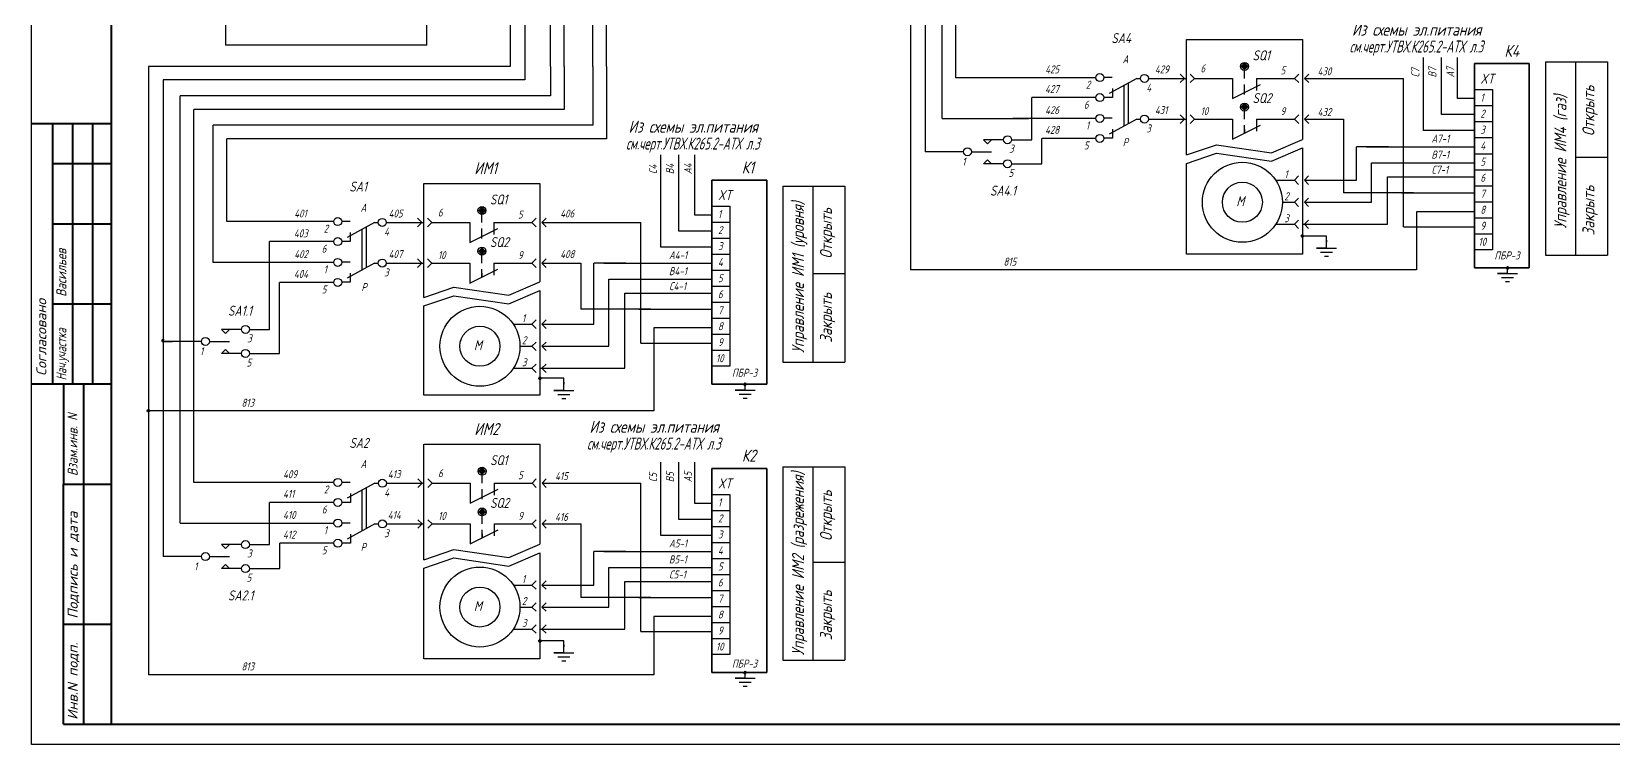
# Model space of a CAD drawing. Header units: millimetres. Extents: x -84 to 511, y 20 to 440.
# Drawn here: x -84.1 to 311.3, y 19.6 to 197.6 of the extents above; entities that cross this region are included whole.
import ezdxf

# ---------------------------------------------------------------- set-up
doc = ezdxf.new("R2010")
doc.units = ezdxf.units.MM
doc.layers.add('MAIN', color=7, linetype='Continuous', lineweight=50)
doc.styles.add('ROMANC', font='ROMANC.shx', dxfattribs={"height": 2.5})
doc.styles.get("Standard").update_dxf_attribs({"font": '', "oblique": 15})
doc.styles.get('Standard').set_extended_font_data('GOST type A')

msp = doc.modelspace()

# ---------------------------------------------------------------- linework, layer by layer
at = {"linetype": 'Continuous'}
for p, q in [((-84.1, 19.62), (-84.1, 439.62)), ((263.78, 172.88), (263.78, 191.15)), ((268.28, 176.88), (268.28, 191.15)), ((272.28, 180.88), (272.28, 191.15)), ((294.28, 190.05), (294.28, 141.76)), ((294.28, 190.05), (309.78, 190.05)), ((301.78, 190.05), (301.78, 141.76)), ((309.78, 190.05), (309.78, 141.76)), ((192.14, 185.93), (185.25, 182.15)), ((192.14, 185.93), (193.06, 185.93)), ((192.14, 185.93), (193.06, 185.93)), ((195.06, 185.93), (204.32, 185.93)), ((224.32, 185.93), (231.57, 185.93)), ((234.07, 185.93), (258.78, 185.93)), ((258.78, 148.88), (258.78, 185.93)), ((219.07, 181.93), (219.07, 182.93)), ((165.87, 170.61), (165.87, 181.12)), ((276.53, 180.88), (272.28, 180.88)), ((192.14, 175.75), (185.25, 171.97)), ((192.14, 175.75), (193.06, 175.75)), ((192.14, 175.75), (193.06, 175.75)), ((198.58, 175.75), (204.57, 175.75)), ((234.07, 175.75), (243.82, 175.75)), ((243.78, 175.75), (243.78, 157.38)), ((276.53, 176.88), (268.28, 176.88)), ((153.83, 170.61), (154.83, 169.61)), ((158.83, 170.61), (153.83, 170.61)), ((154.83, 169.61), (155.83, 170.61)), ((160.83, 170.61), (165.87, 170.61)), ((168.41, 164.61), (168.41, 170.94)), ((276.53, 172.88), (263.78, 172.88)), ((73.2, 143.79), (73.2, 166.81)), ((77.7, 147.79), (77.7, 166.81)), ((81.7, 151.79), (81.7, 166.81)), ((150.83, 167.61), (155.83, 167.61)), ((247.03, 160.5), (247.03, 168.88)), ((255.03, 168.88), (247.03, 168.88)), ((249.53, 168.88), (276.53, 168.88)), ((301.78, 166.23), (309.78, 166.23)), ((153.83, 164.61), (154.83, 165.61)), ((158.83, 164.61), (153.83, 164.61)), ((154.83, 165.61), (155.83, 164.61)), ((160.83, 164.61), (168.41, 164.61)), ((168.37, 164.61), (168.37, 164.61)), ((250.78, 155), (250.78, 164.88)), ((250.78, 164.88), (276.53, 164.88)), ((103.7, 158.99), (103.7, 115.03)), ((103.7, 158.99), (119.2, 158.99)), ((111.2, 158.99), (111.2, 115.03)), ((119.2, 158.99), (119.2, 115.03)), ((234.03, 160.5), (247.03, 160.5)), ((254.78, 149.5), (254.78, 161.38)), ((254.78, 161.38), (276.53, 161.38)), ((234.03, 155), (250.78, 155)), ((259.03, 157.38), (243.78, 157.38)), ((261.28, 157.38), (245.53, 157.38)), ((258.28, 157.38), (276.53, 157.38)), ((85.95, 151.79), (81.7, 151.79)), ((1.62, 149.97), (-5.26, 146.19)), ((1.62, 149.97), (2.54, 149.97)), ((4.54, 149.94), (13.7, 149.94)), ((28.45, 145.94), (28.45, 146.94)), ((33.7, 149.94), (40.95, 149.94)), ((43.45, 149.94), (68.2, 149.94)), ((68.2, 119.79), (68.2, 149.94)), ((85.95, 147.79), (77.7, 147.79)), ((233.53, 149.5), (254.78, 149.5)), ((239.53, 146.56), (233.53, 146.56)), ((258.78, 148.88), (276.53, 148.88)), ((-24.65, 123.24), (-24.65, 145.16)), ((85.95, 143.79), (73.2, 143.79)), ((239.53, 145.56), (239.53, 145.06)), ((1.62, 139.79), (-5.26, 136.01)), ((1.62, 139.79), (2.54, 139.79)), ((1.62, 139.79), (2.54, 139.79)), ((1.62, 139.79), (2.54, 139.79)), ((4.54, 139.79), (13.95, 139.79)), ((43.45, 139.79), (53.2, 139.79)), ((53.2, 139.79), (53.2, 128.29)), ((56.45, 124.54), (56.45, 139.79)), ((64.45, 139.79), (56.45, 139.79)), ((58.95, 139.79), (85.95, 139.79)), ((284.84, 137.35), (284.84, 138.71)), ((294.28, 141.76), (309.78, 141.76)), ((-22.11, 117.24), (-22.11, 134.98)), ((60.2, 119.04), (60.2, 135.79)), ((60.2, 135.79), (85.95, 135.79)), ((111.2, 137.17), (119.2, 137.17)), ((64.2, 113.54), (64.2, 132.29)), ((64.2, 132.29), (85.95, 132.29)), ((68.45, 128.29), (53.2, 128.29)), ((70.7, 128.29), (54.95, 128.29)), ((67.7, 128.29), (85.95, 128.29)), ((-36.65, 123.24), (-35.65, 122.24)), ((-31.65, 123.24), (-36.65, 123.24)), ((-35.65, 122.24), (-34.65, 123.24)), ((-29.65, 123.24), (-24.65, 123.24)), ((43.45, 124.54), (56.45, 124.54)), ((-39.65, 120.24), (-34.65, 120.24)), ((43.45, 119.04), (60.2, 119.04)), ((68.2, 119.79), (85.95, 119.79)), ((-36.65, 117.24), (-35.65, 118.24)), ((-31.65, 117.24), (-36.65, 117.24)), ((-35.65, 118.24), (-34.65, 117.24)), ((-29.65, 117.24), (-22.11, 117.24)), ((-22.11, 117.24), (-22.11, 117.24)), ((103.7, 115.03), (119.2, 115.03)), ((42.95, 113.54), (64.2, 113.54)), ((48.95, 111.03), (42.95, 111.03)), ((48.95, 110.03), (48.95, 109.53)), ((94.25, 108.25), (94.25, 109.61)), ((73.2, 71.79), (73.2, 90.06)), ((77.7, 75.79), (77.7, 90.06)), ((81.7, 79.79), (81.7, 90.06)), ((103.7, 88.96), (103.7, 40.66)), ((103.7, 88.96), (119.2, 88.96)), ((111.2, 88.96), (111.2, 40.66)), ((119.2, 88.96), (119.2, 40.66)), ((1.66, 84.84), (-5.22, 81.06)), ((1.66, 84.84), (2.58, 84.84)), ((1.66, 84.84), (2.58, 84.84)), ((4.58, 84.84), (13.74, 84.84)), ((33.74, 84.84), (40.99, 84.84)), ((43.49, 84.84), (68.2, 84.84)), ((68.2, 47.79), (68.2, 84.84)), ((-24.61, 69.51), (-24.61, 80.03)), ((28.49, 80.84), (28.49, 81.84)), ((85.95, 79.79), (81.7, 79.79)), ((85.95, 75.79), (77.7, 75.79)), ((1.66, 74.66), (-5.22, 70.88)), ((1.66, 74.66), (2.58, 74.66)), ((1.66, 74.66), (2.58, 74.66)), ((8.1, 74.66), (13.99, 74.66)), ((43.49, 74.66), (53.24, 74.66)), ((53.2, 74.66), (53.2, 56.29)), ((85.95, 71.79), (73.2, 71.79)), ((-36.65, 69.51), (-35.65, 68.51)), ((-31.65, 69.51), (-36.65, 69.51)), ((-35.65, 68.51), (-34.65, 69.51)), ((-29.65, 69.51), (-24.61, 69.51)), ((-22.07, 63.51), (-22.07, 69.85)), ((56.45, 59.41), (56.45, 67.79)), ((64.45, 67.79), (56.45, 67.79)), ((58.95, 67.79), (85.95, 67.79)), ((-39.65, 66.51), (-34.65, 66.51)), ((-36.65, 63.51), (-35.65, 64.51)), ((-31.65, 63.51), (-36.65, 63.51)), ((-35.65, 64.51), (-34.65, 63.51)), ((-29.65, 63.51), (-22.07, 63.51)), ((-22.11, 63.51), (-22.11, 63.51)), ((60.2, 53.91), (60.2, 63.79)), ((60.2, 63.79), (85.95, 63.79)), ((111.2, 65.14), (119.2, 65.14)), ((43.45, 59.41), (56.45, 59.41)), ((64.2, 48.41), (64.2, 60.29)), ((64.2, 60.29), (85.95, 60.29)), ((68.45, 56.29), (53.2, 56.29)), ((70.7, 56.29), (54.95, 56.29)), ((67.7, 56.29), (85.95, 56.29)), ((43.45, 53.91), (60.2, 53.91)), ((42.95, 48.41), (64.2, 48.41)), ((68.2, 47.79), (85.95, 47.79)), ((48.95, 45.47), (42.95, 45.47)), ((48.95, 44.47), (48.95, 43.97)), ((103.7, 40.66), (119.2, 40.66)), ((94.25, 36.25), (94.25, 37.61)), ((510.74, 19.62), (-84.1, 19.62))]:
    msp.add_line(p, q, dxfattribs=at)
at = {"linetype": 'Continuous', "lineweight": 40}
msp.add_line((-64.1, 24.62), (-64.1, 434.62), dxfattribs=at)
at = {"lineweight": 30}
for p, q in [((-35.64, 376.47), (-35.64, 194.22)), ((14.66, 194.22), (14.66, 376.47)), ((14.66, 194.22), (-35.64, 194.22))]:
    msp.add_line(p, q, dxfattribs=at)
for p, q in [((35.52, 373.05), (35.52, 194.63)), ((39.18, 369.08), (39.18, 195.06)), ((146.94, 186.11), (146.94, 252.94)), ((143.53, 175.95), (143.53, 249.01)), ((135.58, 237.34), (135.58, 138.09)), ((139.23, 233.01), (139.23, 167.61)), ((59.62, 188.94), (59.62, 228.91)), ((56.2, 188.94), (56.2, 224.25)), ((49.02, 188.94), (49.02, 212.78)), ((45.6, 188.94), (45.6, 208.66)), ((35.52, 194.63), (35.52, 188.94)), ((39.18, 195.06), (39.18, 188.94)), ((-54.9, 188.94), (-54.9, 36.99)), ((35.52, 188.94), (-54.9, 188.94)), ((39.18, 188.94), (39.18, 185.55)), ((45.6, 188.94), (45.6, 181.59)), ((49.02, 188.94), (49.02, 178.16)), ((56.2, 188.94), (56.2, 174.26)), ((59.62, 188.94), (59.62, 170.83)), ((162.23, 186.11), (146.94, 186.11)), ((146.94, 186.11), (146.94, 186.11)), ((181.92, 186.11), (162.23, 186.11)), ((186, 186.15), (183.92, 186.15)), ((-51.24, 185.55), (-51.24, 66.51)), ((39.18, 185.55), (-51.24, 185.55)), ((186.05, 183.4), (186.05, 181.15)), ((188.93, 184.17), (188.93, 173.99)), ((189.97, 184.74), (189.97, 174.56)), ((-46.95, 74.86), (-46.95, 181.59)), ((45.6, 181.59), (-46.95, 181.59)), ((-43.54, 85.01), (-43.54, 178.16)), ((49.02, 178.16), (-43.54, 178.16)), ((181.92, 181.12), (165.87, 181.12)), ((186.05, 181.15), (183.92, 181.15)), ((-38.76, 139.99), (-38.76, 174.26)), ((56.2, 174.26), (-38.76, 174.26)), ((143.53, 175.95), (165.11, 175.95)), ((181.92, 175.95), (161.17, 175.95)), ((186, 175.97), (183.92, 175.97)), ((192.14, 175.75), (193.06, 175.75)), ((195.06, 175.75), (198.54, 175.75)), ((195.06, 175.75), (197.68, 175.75)), ((-35.34, 150.17), (-35.34, 170.83)), ((59.62, 170.83), (-35.34, 170.83)), ((181.92, 170.94), (168.41, 170.94)), ((186.05, 170.97), (183.92, 170.97)), ((186.05, 173.22), (186.05, 170.97)), ((225.78, 167.38), (233.53, 170.68)), ((148.83, 167.61), (139.23, 167.61)), ((204.53, 166.83), (212.03, 169.38)), ((204.53, 164.71), (212.03, 167.25)), ((212.03, 169.38), (225.78, 167.38)), ((212.03, 167.25), (225.78, 165.25)), ((225.78, 165.25), (233.53, 168.56)), ((262.03, 152.63), (262.03, 138.09)), ((276.53, 152.63), (262.03, 152.63)), ((-8.6, 150.17), (-35.34, 150.17)), ((-4.51, 150.19), (-6.6, 150.19)), ((-4.46, 147.44), (-4.46, 145.19)), ((-1.54, 148.23), (-1.54, 138.05)), ((-0.51, 148.8), (-0.51, 138.62)), ((-8.6, 145.16), (-24.65, 145.16)), ((-4.46, 145.19), (-6.6, 145.19)), ((-8.6, 139.99), (-38.76, 139.99)), ((-4.51, 140.01), (-6.6, 140.01)), ((4.54, 139.79), (7.17, 139.79)), ((-8.6, 134.98), (-22.11, 134.98)), ((-4.46, 135.01), (-6.6, 135.01)), ((-4.46, 137.26), (-4.46, 135.01)), ((35.2, 131.79), (42.95, 135.1)), ((262.03, 138.09), (135.58, 138.09)), ((13.95, 131.25), (21.45, 133.79)), ((13.95, 129.13), (21.45, 131.67)), ((21.45, 133.79), (35.2, 131.79)), ((21.45, 131.67), (35.2, 129.67)), ((35.2, 129.67), (42.95, 132.97)), ((71.45, 123.67), (71.45, 102.93)), ((85.95, 123.67), (71.45, 123.67)), ((-41.65, 120.24), (-51.24, 120.24)), ((-51.24, 120.24), (-48.9, 120.24)), ((71.45, 102.93), (-54.9, 102.93)), ((-28.24, 85.01), (-43.54, 85.01)), ((-43.54, 85.01), (-43.54, 85.01)), ((-8.56, 85.01), (-28.24, 85.01)), ((-4.47, 85.05), (-6.56, 85.05)), ((-1.54, 83.08), (-1.54, 72.9)), ((-0.51, 83.65), (-0.51, 73.47)), ((-8.56, 80.03), (-24.61, 80.03)), ((-4.43, 80.05), (-6.56, 80.05)), ((-4.43, 82.3), (-4.43, 80.05)), ((-46.95, 74.86), (-8.56, 74.86)), ((-4.47, 74.87), (-6.56, 74.87)), ((-4.43, 72.12), (-4.43, 69.87)), ((1.66, 74.66), (2.58, 74.66)), ((4.58, 74.66), (8.06, 74.66)), ((4.58, 74.66), (7.21, 74.66)), ((-8.56, 69.85), (-22.07, 69.85)), ((-4.43, 69.87), (-6.56, 69.87)), ((13.95, 65.74), (21.45, 68.28)), ((21.45, 68.28), (35.2, 66.28)), ((35.2, 66.28), (42.95, 69.59)), ((35.2, 64.16), (42.95, 67.46)), ((-41.65, 66.51), (-51.24, 66.51)), ((13.95, 63.62), (21.45, 66.16)), ((21.45, 66.16), (35.2, 64.16)), ((71.45, 51.54), (71.45, 36.99)), ((85.95, 51.54), (71.45, 51.54)), ((71.45, 36.99), (-54.9, 36.99))]:
    msp.add_line(p, q)
at = {"linetype": 'Continuous', "lineweight": 30}
for p, q in [((204.53, 166.83), (204.53, 195.68)), ((204.53, 195.68), (233.57, 195.68)), ((233.53, 195.68), (233.53, 170.68)), ((233.53, 168.56), (233.53, 142.06)), ((204.53, 142.06), (204.53, 164.71)), ((13.95, 131.25), (13.95, 159.69)), ((13.95, 159.69), (42.95, 159.69)), ((42.95, 159.69), (42.95, 135.1)), ((233.53, 142.06), (204.53, 142.06)), ((42.95, 132.97), (42.95, 106.79)), ((13.95, 106.79), (13.95, 129.13)), ((42.95, 106.79), (13.95, 106.79)), ((13.95, 65.74), (13.95, 94.59)), ((13.95, 94.59), (42.99, 94.59)), ((42.95, 94.59), (42.95, 69.59)), ((42.95, 67.46), (42.95, 40.97)), ((13.95, 40.97), (13.95, 63.62)), ((42.95, 40.97), (13.95, 40.97))]:
    msp.add_line(p, q, dxfattribs=at)
at = {"color": 7, "linetype": 'Continuous'}
for p, q in [((204.07, 185.93), (203.01, 186.99)), ((203.01, 184.87), (204.07, 185.93)), ((206.57, 185.93), (205.51, 186.99)), ((205.51, 184.87), (206.57, 185.93)), ((206.57, 185.93), (216.07, 185.93)), ((216.07, 185.93), (216.07, 180.93)), ((216.07, 185.93), (216.07, 185.93)), ((219.07, 185.93), (219.07, 188.93)), ((222.07, 185.93), (222.07, 182.93)), ((222.07, 185.93), (231.57, 185.93)), ((231.57, 185.93), (232.63, 186.99)), ((232.63, 184.87), (231.57, 185.93)), ((234.07, 185.93), (235.13, 186.99)), ((235.13, 184.87), (234.07, 185.93)), ((276.53, 189.63), (290.24, 189.63)), ((276.53, 138.63), (276.53, 189.63)), ((276.53, 189.63), (276.53, 181.63)), ((290.24, 189.63), (276.53, 189.63)), ((290.24, 189.63), (276.53, 189.63)), ((290.24, 189.63), (276.53, 189.63)), ((290.24, 189.63), (276.53, 189.63)), ((290.24, 189.63), (290.24, 138.63)), ((290.24, 138.63), (290.24, 189.63)), ((290.24, 138.63), (290.24, 189.63)), ((290.24, 138.63), (290.24, 189.63)), ((290.24, 138.63), (290.24, 189.63)), ((216.07, 180.93), (223.07, 184.43)), ((216.07, 180.93), (222.07, 183.93)), ((219.07, 182.43), (219.07, 184.43)), ((276.53, 183.13), (276.53, 179.13)), ((276.53, 183.13), (281.03, 183.13)), ((281.03, 183.13), (281.03, 143.13)), ((219.07, 175.75), (219.07, 178.75)), ((276.53, 179.13), (281.03, 179.13)), ((204.07, 175.75), (203.01, 176.81)), ((203.01, 174.69), (204.07, 175.75)), ((206.57, 175.75), (205.51, 176.81)), ((205.51, 174.69), (206.57, 175.75)), ((206.57, 175.75), (216.07, 175.75)), ((216.07, 175.75), (216.07, 175.75)), ((216.07, 175.75), (216.07, 170.75)), ((216.07, 170.75), (223.07, 174.25)), ((219.07, 172.25), (219.07, 174.25)), ((222.07, 175.75), (231.57, 175.75)), ((222.07, 175.75), (222.07, 172.75)), ((231.57, 175.75), (232.63, 176.81)), ((232.63, 174.69), (231.57, 175.75)), ((234.07, 175.75), (235.13, 176.81)), ((235.13, 174.69), (234.07, 175.75)), ((276.53, 175.13), (281.03, 175.13)), ((216.07, 170.75), (222.07, 173.75)), ((219.07, 173.25), (219.07, 172.25)), ((276.53, 171.13), (281.03, 171.13)), ((276.53, 167.13), (281.03, 167.13)), ((276.53, 163.13), (281.03, 163.13)), ((85.95, 160.54), (99.66, 160.54)), ((85.95, 109.54), (85.95, 160.54)), ((85.95, 160.54), (85.95, 152.54)), ((99.66, 160.54), (85.95, 160.54)), ((99.66, 160.54), (85.95, 160.54)), ((99.66, 160.54), (85.95, 160.54)), ((99.66, 160.54), (85.95, 160.54)), ((99.66, 160.54), (99.66, 109.54)), ((99.66, 109.54), (99.66, 160.54)), ((99.66, 109.54), (99.66, 160.54)), ((99.66, 109.54), (99.66, 160.54)), ((99.66, 109.54), (99.66, 160.54)), ((227.03, 160.5), (231.68, 160.5)), ((232.59, 161.56), (231.53, 160.5)), ((231.53, 160.5), (232.59, 159.44)), ((235.09, 161.56), (234.03, 160.5)), ((234.03, 160.5), (235.09, 159.44)), ((276.53, 159.13), (281.03, 159.13)), ((228.53, 155), (231.53, 155)), ((232.59, 156.06), (231.53, 155)), ((231.53, 155), (232.59, 153.94)), ((235.09, 156.06), (234.03, 155)), ((234.03, 155), (235.09, 153.94)), ((276.53, 148.63), (276.53, 156.63)), ((276.53, 155.13), (281.03, 155.13)), ((13.45, 149.94), (12.39, 151)), ((15.95, 149.94), (14.89, 151)), ((28.45, 149.94), (28.45, 152.94)), ((40.95, 149.94), (42.01, 151)), ((43.45, 149.94), (44.51, 151)), ((85.95, 154.04), (85.95, 150.04)), ((85.95, 154.04), (90.45, 154.04)), ((90.45, 154.04), (90.45, 114.04)), ((232.59, 150.56), (231.53, 149.5)), ((235.09, 150.56), (234.03, 149.5)), ((276.53, 151.13), (281.03, 151.13)), ((12.39, 148.88), (13.45, 149.94)), ((14.89, 148.88), (15.95, 149.94)), ((15.95, 149.94), (25.45, 149.94)), ((25.45, 149.94), (25.45, 144.94)), ((25.45, 149.94), (25.45, 149.94)), ((25.45, 144.94), (32.45, 148.44)), ((25.45, 144.94), (31.45, 147.94)), ((28.45, 146.44), (28.45, 148.44)), ((31.45, 149.94), (31.45, 146.94)), ((31.45, 149.94), (40.95, 149.94)), ((42.01, 148.88), (40.95, 149.94)), ((44.51, 148.88), (43.45, 149.94)), ((85.95, 150.04), (90.45, 150.04)), ((227.03, 149.5), (231.68, 149.5)), ((231.53, 149.5), (232.59, 148.44)), ((234.03, 149.5), (235.09, 148.44)), ((239.53, 143.56), (239.53, 146.56)), ((276.53, 147.13), (281.03, 147.13)), ((28.45, 139.79), (28.45, 142.79)), ((85.95, 146.04), (90.45, 146.04)), ((239.53, 143.56), (237.03, 143.56)), ((237.03, 143.56), (242.03, 143.56)), ((238.03, 142.56), (241.03, 142.56)), ((281.03, 143.13), (276.53, 143.13)), ((13.45, 139.79), (12.39, 140.85)), ((12.39, 138.73), (13.45, 139.79)), ((15.95, 139.79), (14.89, 140.85)), ((14.89, 138.73), (15.95, 139.79)), ((15.95, 139.79), (25.45, 139.79)), ((25.45, 139.79), (25.45, 139.79)), ((25.45, 139.79), (25.45, 134.79)), ((31.45, 139.79), (40.95, 139.79)), ((31.45, 139.79), (31.45, 136.79)), ((40.95, 139.79), (42.01, 140.85)), ((42.01, 138.73), (40.95, 139.79)), ((43.45, 139.79), (44.51, 140.85)), ((44.51, 138.73), (43.45, 139.79)), ((85.95, 142.04), (90.45, 142.04)), ((239.03, 141.56), (240.03, 141.56)), ((239.03, 141.56), (240.03, 141.56)), ((290.24, 138.63), (276.53, 138.63)), ((276.53, 138.63), (290.24, 138.63)), ((276.53, 138.63), (290.24, 138.63)), ((276.53, 138.63), (290.24, 138.63)), ((276.53, 138.63), (290.24, 138.63)), ((25.45, 134.79), (32.45, 138.29)), ((25.45, 134.79), (31.45, 137.79)), ((28.45, 136.29), (28.45, 138.29)), ((28.45, 137.29), (28.45, 136.29)), ((85.95, 138.04), (90.45, 138.04)), ((282.34, 137.21), (287.34, 137.21)), ((284.84, 137.21), (282.34, 137.21)), ((283.34, 136.21), (286.34, 136.21)), ((284.34, 135.21), (285.34, 135.21)), ((284.34, 135.21), (285.34, 135.21)), ((284.84, 137.21), (284.84, 138.35)), ((85.95, 134.04), (90.45, 134.04)), ((85.95, 130.04), (90.45, 130.04)), ((85.95, 119.54), (85.95, 127.54)), ((36.45, 124.54), (41.1, 124.54)), ((42.01, 125.6), (40.95, 124.54)), ((40.95, 124.54), (42.01, 123.48)), ((44.51, 125.6), (43.45, 124.54)), ((43.45, 124.54), (44.51, 123.48)), ((85.95, 126.04), (90.45, 126.04)), ((37.95, 119.04), (40.95, 119.04)), ((42.01, 120.1), (40.95, 119.04)), ((40.95, 119.04), (42.01, 117.98)), ((44.51, 120.1), (43.45, 119.04)), ((43.45, 119.04), (44.51, 117.98)), ((85.95, 122.04), (90.45, 122.04)), ((85.95, 118.04), (90.45, 118.04)), ((36.45, 113.54), (41.1, 113.54)), ((42.01, 114.6), (40.95, 113.54)), ((40.95, 113.54), (42.01, 112.48)), ((44.51, 114.6), (43.45, 113.54)), ((43.45, 113.54), (44.51, 112.48)), ((48.95, 108.03), (48.95, 111.03)), ((90.45, 114.04), (85.95, 114.04)), ((46.45, 108.03), (51.45, 108.03)), ((48.95, 108.03), (46.45, 108.03)), ((47.45, 107.03), (50.45, 107.03)), ((99.66, 109.54), (85.95, 109.54)), ((85.95, 109.54), (99.66, 109.54)), ((85.95, 109.54), (99.66, 109.54)), ((85.95, 109.54), (99.66, 109.54)), ((85.95, 109.54), (99.66, 109.54)), ((91.75, 108.11), (96.75, 108.11)), ((94.25, 108.11), (91.75, 108.11)), ((92.75, 107.11), (95.75, 107.11)), ((94.25, 108.11), (94.25, 109.25)), ((48.45, 106.03), (49.45, 106.03)), ((48.45, 106.03), (49.45, 106.03)), ((93.75, 106.11), (94.75, 106.11)), ((93.75, 106.11), (94.75, 106.11)), ((28.49, 84.84), (28.49, 87.84)), ((85.95, 88.54), (99.66, 88.54)), ((85.95, 37.54), (85.95, 88.54)), ((85.95, 88.54), (85.95, 80.54)), ((99.66, 88.54), (85.95, 88.54)), ((99.66, 88.54), (85.95, 88.54)), ((99.66, 88.54), (85.95, 88.54)), ((99.66, 88.54), (85.95, 88.54)), ((99.66, 88.54), (99.66, 37.54)), ((99.66, 37.54), (99.66, 88.54)), ((99.66, 37.54), (99.66, 88.54)), ((99.66, 37.54), (99.66, 88.54)), ((99.66, 37.54), (99.66, 88.54)), ((13.49, 84.84), (12.43, 85.9)), ((12.43, 83.78), (13.49, 84.84)), ((15.99, 84.84), (14.93, 85.9)), ((14.93, 83.78), (15.99, 84.84)), ((15.99, 84.84), (25.49, 84.84)), ((25.49, 84.84), (25.49, 79.84)), ((25.49, 84.84), (25.49, 84.84)), ((25.49, 79.84), (32.49, 83.34)), ((28.49, 81.34), (28.49, 83.34)), ((31.49, 84.84), (31.49, 81.84)), ((31.49, 84.84), (40.99, 84.84)), ((40.99, 84.84), (42.05, 85.9)), ((42.05, 83.78), (40.99, 84.84)), ((43.49, 84.84), (44.55, 85.9)), ((44.55, 83.78), (43.49, 84.84)), ((25.49, 79.84), (31.49, 82.84)), ((85.95, 82.04), (85.95, 78.04)), ((85.95, 82.04), (90.45, 82.04)), ((90.45, 82.04), (90.45, 42.04)), ((13.49, 74.66), (12.43, 75.72)), ((15.99, 74.66), (14.93, 75.72)), ((28.49, 74.66), (28.49, 77.66)), ((40.99, 74.66), (42.05, 75.72)), ((43.49, 74.66), (44.55, 75.72)), ((85.95, 78.04), (90.45, 78.04)), ((12.43, 73.6), (13.49, 74.66)), ((14.93, 73.6), (15.99, 74.66)), ((15.99, 74.66), (25.49, 74.66)), ((25.49, 74.66), (25.49, 74.66)), ((25.49, 74.66), (25.49, 69.66)), ((25.49, 69.66), (32.49, 73.16)), ((25.49, 69.66), (31.49, 72.66)), ((28.49, 71.16), (28.49, 73.16)), ((28.49, 72.16), (28.49, 71.16)), ((31.49, 74.66), (40.99, 74.66)), ((31.49, 74.66), (31.49, 71.66)), ((42.05, 73.6), (40.99, 74.66)), ((44.55, 73.6), (43.49, 74.66)), ((85.95, 74.04), (90.45, 74.04)), ((85.95, 70.04), (90.45, 70.04)), ((85.95, 66.04), (90.45, 66.04)), ((36.45, 59.41), (41.1, 59.41)), ((42.01, 60.47), (40.95, 59.41)), ((40.95, 59.41), (42.01, 58.35)), ((44.51, 60.47), (43.45, 59.41)), ((43.45, 59.41), (44.51, 58.35)), ((85.95, 62.04), (90.45, 62.04)), ((85.95, 58.04), (90.45, 58.04)), ((85.95, 47.54), (85.95, 55.54)), ((37.95, 53.91), (40.95, 53.91)), ((42.01, 54.97), (40.95, 53.91)), ((40.95, 53.91), (42.01, 52.85)), ((44.51, 54.97), (43.45, 53.91)), ((43.45, 53.91), (44.51, 52.85)), ((85.95, 54.04), (90.45, 54.04)), ((36.45, 48.41), (41.1, 48.41)), ((42.01, 49.47), (40.95, 48.41)), ((40.95, 48.41), (42.01, 47.35)), ((44.51, 49.47), (43.45, 48.41)), ((43.45, 48.41), (44.51, 47.35)), ((85.95, 50.04), (90.45, 50.04)), ((48.95, 42.47), (48.95, 45.47)), ((85.95, 46.04), (90.45, 46.04)), ((48.95, 42.47), (46.45, 42.47)), ((46.45, 42.47), (51.45, 42.47)), ((47.45, 41.47), (50.45, 41.47)), ((48.45, 40.47), (49.45, 40.47)), ((48.45, 40.47), (49.45, 40.47)), ((90.45, 42.04), (85.95, 42.04)), ((99.66, 37.54), (85.95, 37.54)), ((85.95, 37.54), (99.66, 37.54)), ((85.95, 37.54), (99.66, 37.54)), ((85.95, 37.54), (99.66, 37.54)), ((85.95, 37.54), (99.66, 37.54)), ((91.75, 36.11), (96.75, 36.11)), ((94.25, 36.11), (91.75, 36.11)), ((94.25, 36.11), (94.25, 37.25)), ((92.75, 35.11), (95.75, 35.11)), ((93.75, 34.11), (94.75, 34.11)), ((93.75, 34.11), (94.75, 34.11))]:
    msp.add_line(p, q, dxfattribs=at)
at = {"color": 7, "linetype": 'Continuous', "lineweight": 30}
for p, q in [((290.24, 189.63), (276.53, 189.63)), ((276.53, 189.63), (276.53, 138.63)), ((290.24, 138.63), (290.24, 189.63)), ((99.66, 160.54), (85.95, 160.54)), ((85.95, 160.54), (85.95, 109.54)), ((99.66, 109.54), (99.66, 160.54)), ((276.53, 138.63), (290.24, 138.63)), ((85.95, 109.54), (99.66, 109.54)), ((99.66, 88.54), (85.95, 88.54)), ((85.95, 88.54), (85.95, 37.54)), ((99.66, 37.54), (99.66, 88.54)), ((85.95, 37.54), (99.66, 37.54))]:
    msp.add_line(p, q, dxfattribs=at)
at = {"lineweight": 40}
msp.add_line((-68.12, 24.62), (505.76, 24.62), dxfattribs=at)
at = {"color": 7, "linetype": 'Continuous'}
for centre, radius in [((219.07, 188.93), 1), ((219.07, 188.93), 1), ((219.07, 178.75), 1), ((219.07, 178.75), 1), ((218.53, 155), 10), ((218.53, 155), 5), ((28.45, 152.94), 1), ((28.45, 152.94), 1), ((28.45, 142.79), 1), ((28.45, 142.79), 1), ((27.95, 119.04), 10), ((27.95, 119.04), 5), ((28.49, 87.84), 1), ((28.49, 87.84), 1), ((28.49, 77.66), 1), ((28.49, 77.66), 1), ((27.95, 53.91), 10), ((27.95, 53.91), 5)]:
    msp.add_circle(centre, radius, dxfattribs=at)
at = {"linetype": 'Continuous'}
for centre in [(182.92, 186.13), (194.06, 185.93), (182.92, 181.13), (182.92, 175.95), (194.06, 175.75), (159.83, 170.61), (182.92, 170.95), (149.83, 167.61), (159.83, 164.61), (-7.6, 150.17), (3.54, 149.97), (-7.6, 145.17), (-7.6, 139.99), (3.54, 139.79), (-7.6, 134.99), (-30.65, 123.24), (-40.65, 120.24), (-30.65, 117.24), (-7.56, 85.04), (3.58, 84.84), (-7.56, 80.04), (-7.56, 74.86), (3.58, 74.66), (-40.65, 66.51), (-30.65, 69.51), (-7.56, 69.86), (-30.65, 63.51)]:
    msp.add_circle(centre, 1, dxfattribs=at)
at = {"lineweight": 50, "ltscale": 0.5}
for centre in [(233.53, 146.56), (284.84, 138.61), (-51.25, 120.45), (42.95, 111.03), (94.25, 109.51), (-54.9, 102.93), (42.95, 45.47), (94.25, 37.51)]:
    msp.add_circle(centre, 0.208, dxfattribs=at)
at = {"color": 7, "linetype": 'Continuous'}
for points in [[(218.07, 188.93), (219.07, 189.93), (220.07, 188.93)], [(220.07, 188.93), (218.07, 188.93), (219.07, 187.93)], [(218.07, 178.75), (219.07, 179.75), (220.07, 178.75)], [(220.07, 178.75), (218.07, 178.75), (219.07, 177.75)], [(27.45, 152.94), (28.45, 153.94), (29.45, 152.94)], [(29.45, 152.94), (27.45, 152.94), (28.45, 151.94)], [(27.45, 142.79), (28.45, 143.79), (29.45, 142.79)], [(29.45, 142.79), (27.45, 142.79), (28.45, 141.79)], [(27.49, 87.84), (28.49, 88.84), (29.49, 87.84)], [(29.49, 87.84), (27.49, 87.84), (28.49, 86.84)], [(27.49, 77.66), (28.49, 78.66), (29.49, 77.66)], [(29.49, 77.66), (27.49, 77.66), (28.49, 76.66)]]:
    msp.add_solid(points, dxfattribs=at)
at = {"layer": 'MAIN', "color": 7, "linetype": 'Continuous', "lineweight": 40}
for p, q in [((-84.1, 174.64), (-64.1, 174.64)), ((-78.9, 174.64), (-78.9, 109.64)), ((-73.9, 174.64), (-73.9, 109.64)), ((-68.9, 174.64), (-68.9, 109.64)), ((-78.9, 164.64), (-64.1, 164.64)), ((-78.9, 149.64), (-64.1, 149.64)), ((-78.9, 129.64), (-64.1, 129.64)), ((-84.1, 109.64), (-64.1, 109.64)), ((-76.1, 109.62), (-76.1, 84.62)), ((-71.1, 109.62), (-71.1, 24.62)), ((-76.1, 24.62), (-76.1, 84.62)), ((-76.1, 84.62), (-64.1, 84.62)), ((-76.1, 49.62), (-64.1, 49.62)), ((-76.1, 24.62), (-64.1, 24.62))]:
    msp.add_line(p, q, dxfattribs=at)

# ---------------------------------------------------------------- texts
at = {"linetype": 'Continuous', "oblique": 15}
for s, height, p in [('Из схемы эл.питания', 3, (245.94, 196.6)), ('К4', 3, (284.03, 191.31)), ('А', 2, (188.59, 189.72)), ('425', 2, (169.23, 187.18)), ('429', 2, (196.66, 187.18)), ('6', 2, (208.07, 187.43)), ('5', 2, (228.07, 186.93)), ('430', 2, (237.32, 186.7)), ('427', 2, (169.21, 182.26)), ('2', 2, (179.41, 183.36)), ('4', 2, (194.52, 182.61)), ('426', 2, (169.23, 177)), ('6', 2, (178.91, 178.36)), ('431', 2, (196.66, 177)), ('10', 2, (208.07, 176.75)), ('9', 2, (228.07, 176.75)), ('432', 2, (237.32, 176.52)), ('Из схемы эл.питания', 3, (65.1, 172.37)), ('428', 2, (169.21, 172.08)), ('1', 2, (179.41, 173.18)), ('3', 2, (194.52, 172.43)), ('5', 2, (178.91, 168.18)), ('Р', 2, (188.63, 168.99)), ('A7-1', 2, (265.78, 169.88)), ('B7-1', 2, (265.78, 165.88)), ('ИМ1', 3, (26.54, 162)), ('К1', 3, (93.4, 162.19)), ('1', 2, (229.03, 161)), ('C7-1', 2, (265.78, 162.13)), ('А', 2, (-1.89, 152.65)), ('2', 2, (229.03, 155.5)), ('401', 2, (-18.47, 151.19)), ('405', 2, (5.13, 151.19)), ('6', 2, (17.45, 151.44)), ('5', 2, (37.45, 150.94)), ('406', 2, (48.03, 151.19)), ('3', 2, (229.03, 150)), ('403', 2, (-18.55, 146.23)), ('2', 2, (-11.11, 147.4)), ('4', 2, (4, 146.65)), ('402', 2, (-18.47, 141.04)), ('6', 2, (-11.61, 142.4)), ('407', 2, (5.13, 141.04)), ('10', 2, (17.45, 140.79)), ('9', 2, (37.45, 140.79)), ('408', 2, (48.03, 141.04)), ('A4-1', 2, (75.2, 140.79)), ('ПБР-3', 2, (281.53, 140.71)), ('1', 2, (-11.11, 137.22)), ('3', 2, (4, 136.47)), ('B4-1', 2, (75.2, 136.79)), ('815', 2, (158.83, 139.17)), ('404', 2, (-18.55, 136.08)), ('Р', 2, (-1.67, 132.81)), ('C4-1', 2, (75.2, 133.04)), ('5', 2, (-11.61, 132.22)), ('1', 2, (38.45, 125.04)), ('2', 2, (38.45, 119.54)), ('3', 2, (38.45, 114.04)), ('ПБР-3', 2, (90.95, 111.42)), ('813', 2, (-31.65, 103.93)), ('ИМ2', 3, (26.54, 96.87)), ('Из схемы эл.питания', 3, (55.35, 97.44)), ('К2', 3, (93.44, 90.22)), ('409', 2, (-21.25, 86.09)), ('А', 2, (-1.89, 88.62)), ('413', 2, (4.92, 86.09)), ('6', 2, (17.49, 86.34)), ('5', 2, (37.49, 85.84)), ('415', 2, (46.74, 85.6)), ('411', 2, (-21.27, 81.17)), ('2', 2, (-11.07, 82.27)), ('4', 2, (4.04, 81.52)), ('6', 2, (-11.57, 77.27)), ('410', 2, (-21.25, 75.91)), ('414', 2, (4.92, 75.91)), ('10', 2, (17.49, 75.66)), ('9', 2, (37.49, 75.66)), ('416', 2, (46.74, 75.42)), ('412', 2, (-21.27, 70.99)), ('1', 2, (-11.07, 72.09)), ('3', 2, (4.04, 71.34)), ('5', 2, (-11.57, 67.09)), ('Р', 2, (-1.85, 67.89)), ('A5-1', 2, (75.2, 68.79)), ('B5-1', 2, (75.2, 64.79)), ('1', 2, (38.45, 59.91)), ('C5-1', 2, (75.2, 61.04)), ('2', 2, (38.45, 54.41)), ('3', 2, (38.45, 48.91)), ('813', 2, (-31.65, 38.08)), ('ПБР-3', 2, (90.95, 38.79))]:
    msp.add_text(s, height=height, dxfattribs=at).set_placement(p)
at = {"color": 7, "linetype": 'Continuous', "oblique": 15}
for s, height, p in [('SA4', 2.5, (185.78, 194.74)), ('SQ1', 2.5, (221.07, 190.43)), ('XT', 2.5, (278.03, 184.63)), ('SQ2', 2.5, (221.07, 179.75)), ('1', 2, (278.03, 180.13)), ('2', 2, (278.03, 176.13)), ('3', 2, (278.03, 172.13)), ('4', 2, (278.03, 168.13)), ('1', 2, (148.51, 164.16)), ('3', 2, (160.24, 167.39)), ('5', 2, (278.03, 164.13)), ('5', 2, (160.1, 161.34)), ('6', 2, (278.03, 160.13)), ('SA1', 2.5, (-4.69, 157.67)), ('SA4.1', 2.5, (155.44, 156.65)), ('SQ1', 2.5, (30.45, 154.44)), ('XT', 2.5, (87.45, 155.54)), ('M', 2.5, (217.03, 154)), ('7', 2, (278.03, 156.13)), ('1', 2, (87.45, 151.04)), ('8', 2, (278.03, 152.13)), ('SQ2', 2.5, (30.45, 143.79)), ('2', 2, (87.45, 147.04)), ('9', 2, (278.03, 148.13)), ('3', 2, (87.45, 143.04)), ('10', 2, (277.53, 144.13)), ('4', 2, (87.45, 139.04)), ('5', 2, (87.45, 135.04)), ('6', 2, (87.45, 131.04)), ('SA1.1', 2.5, (-35.04, 126.66)), ('7', 2, (87.45, 127.04)), ('8', 2, (87.45, 123.04)), ('1', 2, (-42.02, 116.8)), ('3', 2, (-30.24, 120.02)), ('M', 2.5, (26.45, 118.04)), ('9', 2, (87.45, 119.04)), ('5', 2, (-30.38, 113.97)), ('10', 2, (86.95, 115.04)), ('SA2', 2.5, (-4.69, 93.64)), ('SQ1', 2.5, (30.49, 89.34)), ('XT', 2.5, (87.45, 83.54)), ('SQ2', 2.5, (30.49, 78.66)), ('1', 2, (87.45, 79.04)), ('2', 2, (87.45, 75.04)), ('3', 2, (87.45, 71.04)), ('3', 2, (-30.24, 66.29)), ('4', 2, (87.45, 67.04)), ('1', 2, (-43.49, 63.07)), ('5', 2, (87.45, 63.04)), ('5', 2, (-30.38, 60.24)), ('6', 2, (87.45, 59.04)), ('SA2.1', 2.5, (-35.04, 55.56)), ('M', 2.5, (26.45, 52.91)), ('7', 2, (87.45, 55.04)), ('8', 2, (87.45, 51.04)), ('9', 2, (87.45, 47.04)), ('10', 2, (86.95, 43.04))]:
    msp.add_text(s, height=height, dxfattribs=at).set_placement(p)
at = {"linetype": 'Continuous', "oblique": 15, "width": 0.8}
for p in [(245.33, 192.39), (64.49, 168.16), (54.74, 93.23)]:
    msp.add_text('см.черт.УТВХ.К265.2-АТХ л.3', height=3, dxfattribs=at).set_placement(p)
at = {"linetype": 'Continuous', "oblique": 15}
for s, height, p in [('C7', 2, (262.78, 186.15)), ('B7', 2, (267.03, 186.15)), ('A7', 2, (271.53, 186.15)), ('Управление ИМ4 (газ)', 3, (299.53, 148.41)), ('Открыть', 3, (306.53, 171.51)), ('C4', 2, (72.2, 162.01)), ('B4', 2, (76.45, 162.01)), ('A4', 2, (80.95, 162.01)), ('Закрыть', 3, (306.53, 146.69)), ('Управление ИМ1 (уровня)', 3, (108.95, 117.33)), ('Открыть', 3, (115.95, 140.92)), ('Закрыть', 3, (115.95, 119.91)), ('C5', 2, (72.2, 85.06)), ('B5', 2, (76.45, 85.06)), ('A5', 2, (80.95, 85.06)), ('Управление ИМ2 (разрежения)', 3, (108.95, 41.84)), ('Открыть', 3, (115.95, 70.41)), ('Закрыть', 3, (115.95, 45.6))]:
    msp.add_text(s, height=height, rotation=90, dxfattribs=at).set_placement(p)
at = {"layer": 'MAIN', "color": 7, "linetype": 'Continuous', "lineweight": -3, "style": 'ROMANC', "oblique": 15}
for s, width, p in [('Васильев', 0.8, (-75.43, 131.37)), ('Нач.участка', 0.7, (-75.43, 110.51)), ('Взам.инв. N', 0.8, (-72.63, 86.62))]:
    msp.add_text(s, height=2.5, rotation=90, dxfattribs=dict(at, width=width)).set_placement(p)
for s, p in [('Согласовано', (-80.43, 111.64)), ('Подпись и дата', (-72.58, 51)), ('Инв.N подп.', (-72.58, 25.75))]:
    msp.add_text(s, height=2.5, rotation=90, dxfattribs=at).set_placement(p)

doc.saveas('drawing.dxf')
